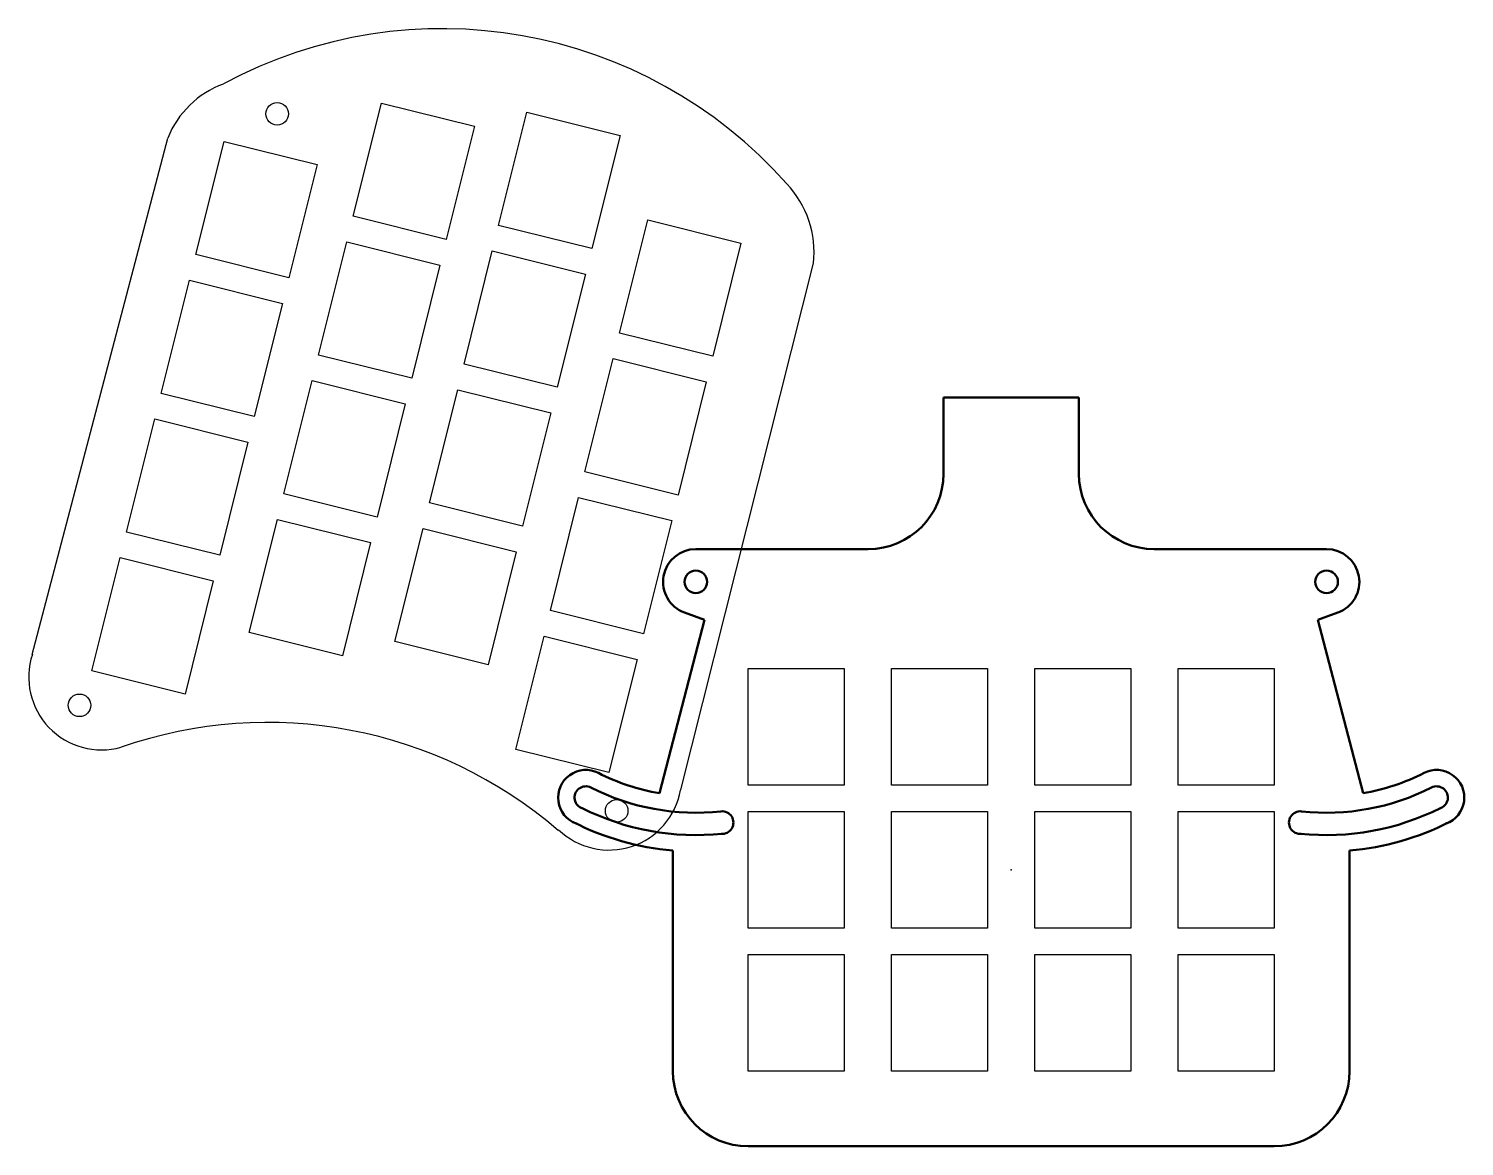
# Model space of a CAD drawing. Header units: millimetres. Extents: x -95 to 96, y -5 to 144.
import ezdxf

# ---------------------------------------------------------------- set-up
doc = ezdxf.new("R2010")
doc.units = ezdxf.units.MM
for name, color, linetype, lineweight, true_color in [('centreTop', 6, 'Continuous', 50, 0xff00ff), ('fixtureCutouts', 7, 'Continuous', 25, 0x000000), ('key cutouts', 7, 'Continuous', 25, 0x000000), ('separatedWing', 5, 'Continuous', 25, 0x0000ff)]:
    doc.layers.add(name, color=color, linetype=linetype, lineweight=lineweight, true_color=true_color)

msp = doc.modelspace()

# ---------------------------------------------------------------- linework, layer by layer
at = {"layer": 'centreTop'}
for p, q in [((44.9, 95), (26.9, 95)), ((26.9, 95), (26.9, 84.85)), ((44.9, 84.85), (44.9, 95)), ((-6, 74.85), (16.9, 74.85)), ((77.8, 74.85), (54.9, 74.85)), ((-10.84, 42.41), (-4.84, 65.44)), ((-4.84, 65.44), (-7.5, 66.42)), ((76.64, 65.44), (79.3, 66.42)), ((82.64, 42.41), (76.64, 65.44)), ((-9.05, 5.5), (-9.05, 34.79)), ((80.85, 5.5), (80.85, 34.79)), ((0.95, -4.5), (35.9, -4.5)), ((70.85, -4.5), (35.9, -4.5))]:
    msp.add_line(p, q, dxfattribs=at)
for centre in [(-6, 70.5), (77.8, 70.5)]:
    msp.add_circle(centre, 1.5, dxfattribs=at)
for centre, radius, start, end in [((16.9, 84.85), 10, 270, 0), ((54.9, 84.85), 10, 180, 270), ((-6, 70.5), 4.35, 90, 249.7626), ((77.8, 70.5), 4.35, 290.2374, 90), ((-20.61, 41.83), 3.68, 63.0001, 250.2523), ((-6, 70.5), 28.5, 243.0001, 260.2286), ((77.8, 70.5), 28.5, 279.7714, 296.9999), ((92.41, 41.83), 3.68, 289.7477, 116.9999), ((-20.61, 41.83), 1.5, 63.0001, 254.6601), ((-6, 70.5), 30.68, 243.0001, 276.2444), ((77.8, 70.5), 30.68, 263.7556, 296.9999), ((92.41, 41.83), 1.5, 285.3399, 116.9999), ((-6, 70.5), 33.65, 243.3111, 275.9668), ((77.8, 70.5), 33.65, 264.0332, 296.6889), ((-6, 70.5), 35.84, 242.971, 265.1175), ((-2.5, 38.51), 1.5, 264.5844, 96.2444), ((74.3, 38.51), 1.5, 83.7556, 275.4156), ((77.8, 70.5), 35.84, 274.8825, 297.029), ((0.95, 5.5), 10, 180, 270), ((70.85, 5.5), 10, 270, 0)]:
    msp.add_arc(centre, radius, start, end, dxfattribs=at)
at = {"layer": 'fixtureCutouts'}
for centre in [(-61.61, 132.67), (-6, 70.5), (-87.87, 54.09), (-16.51, 40.08)]:
    msp.add_circle(centre, 1.5, dxfattribs=at)
at = {"layer": 'key cutouts'}
for p, q in [((-51.52, 119.07), (-47.77, 134.11)), ((-47.77, 134.11), (-35.4, 131.02)), ((-32.19, 117.86), (-28.44, 132.9)), ((-28.44, 132.9), (-16.06, 129.81)), ((-35.4, 131.02), (-39.15, 115.98)), ((-16.06, 129.81), (-19.81, 114.77)), ((-72.42, 113.97), (-68.67, 129.01)), ((-68.67, 129.01), (-56.3, 125.93)), ((-68.67, 129.01), (-68.67, 129.01)), ((-56.3, 125.93), (-60.05, 110.89)), ((-39.15, 115.98), (-51.52, 119.07)), ((-16.12, 103.54), (-12.37, 118.58)), ((-12.37, 118.58), (0, 115.5)), ((-19.81, 114.77), (-32.19, 117.86)), ((-56.11, 100.63), (-52.36, 115.67)), ((-52.36, 115.67), (-39.99, 112.59)), ((-36.78, 99.42), (-33.03, 114.46)), ((-33.03, 114.46), (-20.66, 111.38)), ((0, 115.5), (-3.75, 100.46)), ((-60.05, 110.89), (-72.42, 113.97)), ((-39.99, 112.59), (-43.74, 97.55)), ((-20.66, 111.38), (-24.41, 96.34)), ((-77.02, 95.54), (-73.27, 110.58)), ((-73.27, 110.58), (-60.9, 107.49)), ((-60.9, 107.49), (-64.65, 92.45)), ((-3.75, 100.46), (-16.12, 103.54)), ((-43.74, 97.55), (-56.11, 100.63)), ((-24.41, 96.34), (-36.78, 99.42)), ((-20.72, 85.11), (-16.97, 100.15)), ((-16.97, 100.15), (-4.6, 97.06)), ((-64.65, 92.45), (-77.02, 95.54)), ((-60.71, 82.2), (-56.96, 97.24)), ((-56.96, 97.24), (-44.59, 94.15)), ((-41.38, 80.99), (-37.63, 96.02)), ((-37.63, 96.02), (-25.26, 92.94)), ((-4.6, 97.06), (-8.35, 82.02)), ((-44.59, 94.15), (-48.34, 79.11)), ((-81.61, 77.1), (-77.86, 92.14)), ((-77.86, 92.14), (-65.49, 89.06)), ((-25.26, 92.94), (-29.01, 77.9)), ((-65.49, 89.06), (-69.24, 74.02)), ((-8.35, 82.02), (-20.72, 85.11)), ((-48.34, 79.11), (-60.71, 82.2)), ((-29.01, 77.9), (-41.38, 80.99)), ((-25.31, 66.67), (-21.56, 81.71)), ((-21.56, 81.71), (-9.19, 78.63)), ((-65.31, 63.76), (-61.56, 78.8)), ((-61.56, 78.8), (-49.19, 75.72)), ((-9.19, 78.63), (-12.94, 63.59)), ((-69.24, 74.02), (-81.61, 77.1)), ((-45.98, 62.55), (-42.23, 77.59)), ((-42.23, 77.59), (-29.85, 74.5)), ((-49.19, 75.72), (-52.94, 60.68)), ((-29.85, 74.5), (-33.6, 59.47)), ((-86.21, 58.67), (-82.46, 73.71)), ((-82.46, 73.71), (-70.09, 70.62)), ((-70.09, 70.62), (-73.84, 55.58)), ((-12.94, 63.59), (-25.31, 66.67)), ((-52.94, 60.68), (-65.31, 63.76)), ((-29.91, 48.24), (-26.16, 63.28)), ((-26.16, 63.28), (-13.79, 60.19)), ((-33.6, 59.47), (-45.98, 62.55)), ((-13.79, 60.19), (-17.54, 45.15)), ((-73.84, 55.58), (-86.21, 58.67)), ((0.95, 59), (13.7, 59)), ((0.95, 43.5), (0.95, 59)), ((13.7, 59), (13.7, 43.5)), ((20, 59), (32.75, 59)), ((20, 43.5), (20, 59)), ((32.75, 59), (32.75, 43.5)), ((39.05, 59), (51.8, 59)), ((39.05, 43.5), (39.05, 59)), ((51.8, 59), (51.8, 43.5)), ((58.1, 59), (70.85, 59)), ((58.1, 43.5), (58.1, 59)), ((70.85, 59), (70.85, 43.5)), ((-17.54, 45.15), (-29.91, 48.24)), ((13.7, 43.5), (0.95, 43.5)), ((32.75, 43.5), (20, 43.5)), ((51.8, 43.5), (39.05, 43.5)), ((70.85, 43.5), (58.1, 43.5)), ((0.95, 40), (13.7, 40)), ((0.95, 24.5), (0.95, 40)), ((13.7, 40), (13.7, 24.5)), ((20, 40), (32.75, 40)), ((20, 24.5), (20, 40)), ((32.75, 40), (32.75, 24.5)), ((39.05, 40), (51.8, 40)), ((39.05, 24.5), (39.05, 40)), ((51.8, 40), (51.8, 24.5)), ((58.1, 40), (70.85, 40)), ((58.1, 24.5), (58.1, 40)), ((70.85, 40), (70.85, 24.5)), ((13.7, 24.5), (0.95, 24.5)), ((32.75, 24.5), (20, 24.5)), ((51.8, 24.5), (39.05, 24.5)), ((70.85, 24.5), (58.1, 24.5)), ((0.95, 21), (13.7, 21)), ((0.95, 5.5), (0.95, 21)), ((13.7, 21), (13.7, 5.5)), ((20, 21), (32.75, 21)), ((20, 5.5), (20, 21)), ((32.75, 21), (32.75, 5.5)), ((39.05, 21), (51.8, 21)), ((39.05, 5.5), (39.05, 21)), ((51.8, 21), (51.8, 5.5)), ((58.1, 21), (70.85, 21)), ((58.1, 5.5), (58.1, 21)), ((70.85, 21), (70.85, 5.5)), ((13.7, 5.5), (0.95, 5.5)), ((32.75, 5.5), (20, 5.5)), ((51.8, 5.5), (39.05, 5.5)), ((70.85, 5.5), (58.1, 5.5))]:
    msp.add_line(p, q, dxfattribs=at)
msp.add_point((35.9, 32.25), dxfattribs=at)
at = {"layer": 'separatedWing'}
for p, q in [((-94.14, 60.85), (-76.14, 129.46)), ((-8, 42.84), (9.63, 112.82))]:
    msp.add_line(p, q, dxfattribs=at)
for centre, radius, start, end in [((-39.7, 82.84), 61.15, 41.5317, 118.3753), ((-64.33, 124.7), 12.74, 110.381, 158.0658), ((-3.47, 114.28), 13.19, 353.6128, 43.6463), ((-84.94, 57.84), 9.67, 161.9051, 285.6023), ((-62.89, -7.31), 59.12, 49.2348, 109.2048), ((-17.53, 44.53), 9.67, 226.2217, 349.9189)]:
    msp.add_arc(centre, radius, start, end, dxfattribs=at)

doc.saveas('drawing.dxf')
